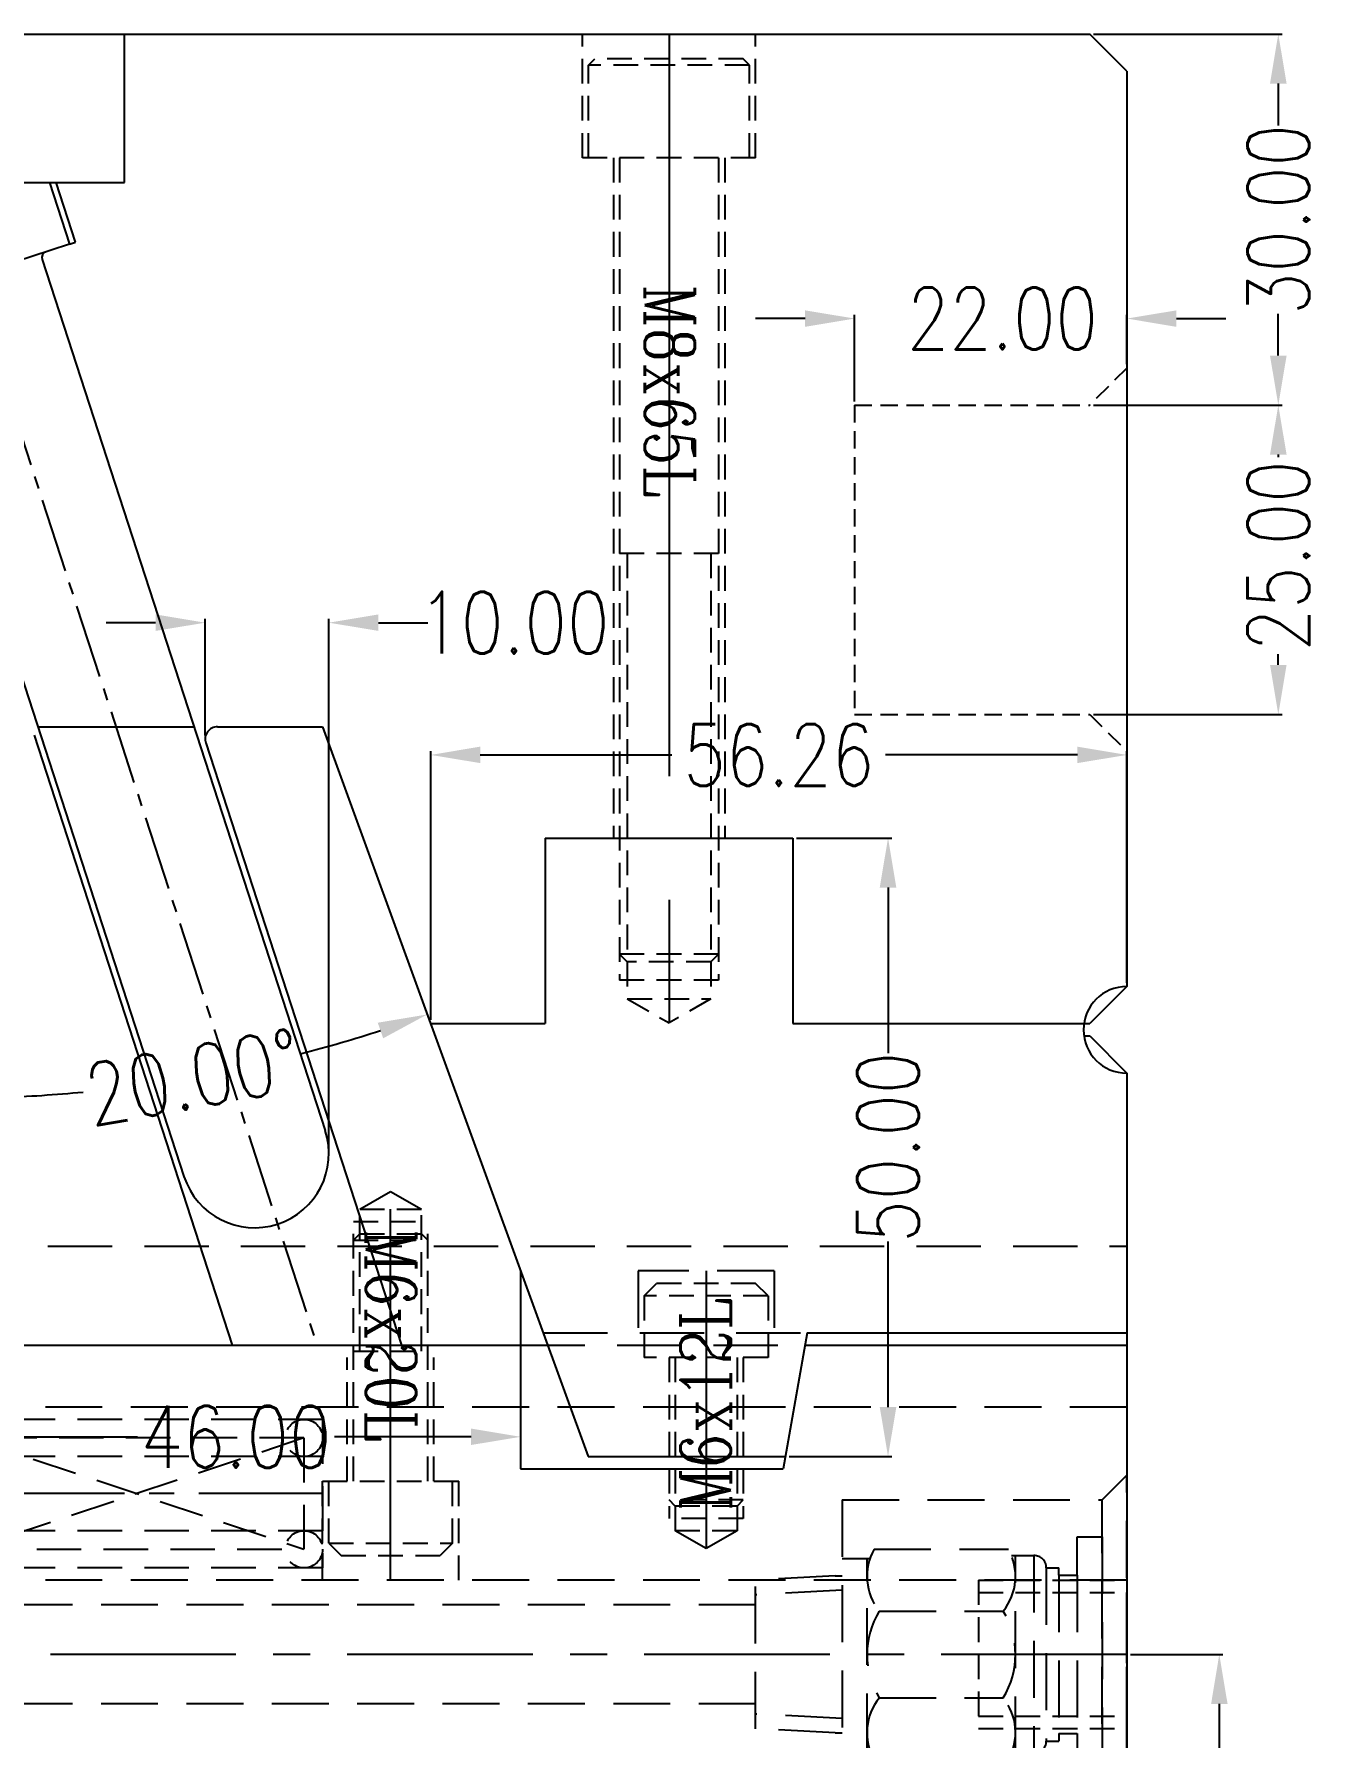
# Model space of a CAD drawing. Header units: millimetres. Extents: x 23490 to 24685, y -23248 to -22403.
# Drawn here: x 24159 to 24262.8, y -23051.6 to -22913.8 of the extents above; entities that cross this region are included whole.
import ezdxf

# ---------------------------------------------------------------- set-up
doc = ezdxf.new("R2010")
doc.units = ezdxf.units.MM
doc.header["$LTSCALE"] = 8
for name, pattern in [('CENTER', [2, 1.25, -0.25, 0.25, -0.25]), ('CENTER2', [1.125, 0.75, -0.125, 0.125, -0.125]), ('HIDDEN', [0.375, 0.25, -0.125])]:
    doc.linetypes.add(name, pattern=pattern)
doc.layers.get('DEFPOINTS').update_dxf_attribs({"color": 6})
doc.layers.add('dim', color=3, linetype='Continuous', lineweight=15)
for name, color, linetype in [('Layer3', 3, 'Continuous'), ('PIN', 5, 'Continuous'), ('SCREW', 52, 'HIDDEN'), ('SLIDE', 6, 'Continuous'), ('SPRING', 7, 'Continuous'), ('WT', 4, 'Continuous')]:
    doc.layers.add(name, color=color, linetype=linetype)
doc.styles.add('ROMANC', font='RomanC.ttf', dxfattribs={"width": 0.8, "height": 7})
doc.styles.get("Standard").update_dxf_attribs({"font": 'txt.shx', "width": 0.8, "bigfont": 'chineset.shx'})
doc.dimstyles.new('ISO-25', dxfattribs={"dimtxt": 5, "dimasz": 4, "dimexe": 0.3, "dimexo": 0.3, "dimtad": 0, "dimzin": 1, "dimdsep": 46, "dimtxsty": 'Standard', "dimcen": 0, "dimclrd": 3, "dimclre": 3, "dimclrt": 3, "dimazin": 0, "dimtfac": 1, "dimtofl": 0, "dimtmove": 0, "dimatfit": 0, "dimfxl": 0, "dimarcsym": 0})

# ---------------------------------------------------------------- blocks, each defined once
blk = doc.blocks.new('*D25809')
at = {"layer": 'DEFPOINTS', "color": 0}
for p in [(24244.3, -22943.82), (24244.3, -22968.82), (24259.54, -22968.82)]:
    blk.add_point(p, dxfattribs=at)
at = {"layer": 'dim', "color": 3, "lineweight": -2}
for p, q in [((24244.6, -22943.82), (24259.84, -22943.82)), ((24259.54, -22947.82), (24259.54, -22948.04)), ((24259.54, -22964.82), (24259.54, -22963.96)), ((24244.6, -22968.82), (24259.84, -22968.82))]:
    blk.add_line(p, q, dxfattribs=at)
at = {"layer": 'dim', "color": 3}
for points in [[(24260.21, -22947.82), (24258.87, -22947.82), (24259.54, -22943.82)], [(24258.87, -22964.82), (24260.21, -22964.82), (24259.54, -22968.82)]]:
    blk.add_solid(points, dxfattribs=at)
at = {"layer": 'dim', "color": 3, "insert": (24259.54, -22956), "char_height": 5, "attachment_point": 5, "rotation": 90}
blk.add_mtext('25.00', dxfattribs=at)
blk = doc.blocks.new('*D25810')
at = {"layer": 'DEFPOINTS', "color": 0}
for p in [(24225.3, -22936.82), (24247.3, -22940.82), (24225.3, -22943.82)]:
    blk.add_point(p, dxfattribs=at)
at = {"layer": 'dim', "color": 3, "lineweight": -2}
for p, q in [((24225.3, -22943.52), (24225.3, -22936.52)), ((24247.3, -22940.52), (24247.3, -22936.52)), ((24221.3, -22936.82), (24217.3, -22936.82)), ((24251.3, -22936.82), (24255.3, -22936.82))]:
    blk.add_line(p, q, dxfattribs=at)
at = {"layer": 'dim', "color": 3}
for points in [[(24221.3, -22937.49), (24221.3, -22936.16), (24225.3, -22936.82)], [(24251.3, -22936.16), (24251.3, -22937.49), (24247.3, -22936.82)]]:
    blk.add_solid(points, dxfattribs=at)
at = {"layer": 'dim', "color": 3, "insert": (24237.24, -22936.82), "char_height": 5, "attachment_point": 5}
blk.add_mtext('22.00', dxfattribs=at)
blk = doc.blocks.new('*D25824')
at = {"layer": 'DEFPOINTS', "color": 0}
for p in [(24244.3, -22913.82), (24259.54, -22913.82), (24244.3, -22943.82)]:
    blk.add_point(p, dxfattribs=at)
at = {"layer": 'dim', "color": 3, "lineweight": -2}
for p, q in [((24244.6, -22913.82), (24259.84, -22913.82)), ((24259.54, -22917.82), (24259.54, -22921.2)), ((24259.54, -22939.82), (24259.54, -22936.45)), ((24244.6, -22943.82), (24259.84, -22943.82))]:
    blk.add_line(p, q, dxfattribs=at)
at = {"layer": 'dim', "color": 3}
for points in [[(24260.21, -22917.82), (24258.87, -22917.82), (24259.54, -22913.82)], [(24258.87, -22939.82), (24260.21, -22939.82), (24259.54, -22943.82)]]:
    blk.add_solid(points, dxfattribs=at)
at = {"layer": 'dim', "color": 3, "insert": (24259.54, -22928.82), "char_height": 5, "attachment_point": 5, "rotation": 90}
blk.add_mtext('30.00', dxfattribs=at)
blk = doc.blocks.new('*D25830')
at = {"layer": 'DEFPOINTS', "color": 0}
for p in [(24220.3, -22978.82), (24228, -22978.82), (24219.71, -23028.82)]:
    blk.add_point(p, dxfattribs=at)
at = {"layer": 'dim', "color": 3, "lineweight": -2}
for p, q in [((24220.6, -22978.82), (24228.3, -22978.82)), ((24228, -22982.82), (24228, -22996.2)), ((24228, -23024.82), (24228, -23011.45)), ((24220.01, -23028.82), (24228.3, -23028.82))]:
    blk.add_line(p, q, dxfattribs=at)
at = {"layer": 'dim', "color": 3}
for points in [[(24228.67, -22982.82), (24227.33, -22982.82), (24228, -22978.82)], [(24227.33, -23024.82), (24228.67, -23024.82), (24228, -23028.82)]]:
    blk.add_solid(points, dxfattribs=at)
at = {"layer": 'dim', "color": 3, "insert": (24228, -23003.82), "char_height": 5, "attachment_point": 5, "rotation": 90}
blk.add_mtext('50.00', dxfattribs=at)
blk = doc.blocks.new('*D25832')
at = {"layer": 'DEFPOINTS', "color": 0}
for p in [(24152.3, -22953.82), (24182.3, -22969.82), (24172.38, -22998.05), (24203.77, -23028.82), (24152.3, -23029.82)]:
    blk.add_point(p, dxfattribs=at)
at = {"layer": 'dim', "color": 3, "lineweight": -2}
for start, end in [(284.5689, 287.962), (272.038, 275.4311)]:
    blk.add_arc((24152.3, -22887.4), 112.46, start, end, dxfattribs=at)
at = {"layer": 'dim', "color": 3}
for points in [[(24187.2, -22995.01), (24186.76, -22993.75), (24190.76, -22993.08)], [(24156.29, -22999.12), (24156.31, -23000.45), (24152.3, -22999.86)]]:
    blk.add_solid(points, dxfattribs=at)
at = {"layer": 'dim', "color": 3, "insert": (24171.83, -22998.15), "char_height": 5, "attachment_point": 5, "rotation": 10}
blk.add_mtext('20.00%%d', dxfattribs=at)
blk = doc.blocks.new('*D25833')
at = {"layer": 'DEFPOINTS', "color": 0}
for p in [(24247.3, -22972.1), (24247.3, -22990.82), (24191.04, -22993.82)]:
    blk.add_point(p, dxfattribs=at)
at = {"layer": 'dim', "color": 3, "lineweight": -2}
for p, q in [((24191.04, -22993.52), (24191.04, -22971.8)), ((24195.04, -22972.1), (24210.54, -22972.1)), ((24243.3, -22972.1), (24227.79, -22972.1)), ((24247.3, -22990.52), (24247.3, -22971.8))]:
    blk.add_line(p, q, dxfattribs=at)
at = {"layer": 'dim', "color": 3}
for points in [[(24195.04, -22971.43), (24195.04, -22972.76), (24191.04, -22972.1)], [(24243.3, -22972.76), (24243.3, -22971.43), (24247.3, -22972.1)]]:
    blk.add_solid(points, dxfattribs=at)
at = {"layer": 'dim', "color": 3, "insert": (24219.17, -22972.1), "char_height": 5, "attachment_point": 5}
blk.add_mtext('56.26', dxfattribs=at)
blk = doc.blocks.new('*D25834')
at = {"layer": 'DEFPOINTS', "color": 0}
for p in [(24152.3, -23019.82), (24198.3, -23019.82), (24152.3, -23027.23)]:
    blk.add_point(p, dxfattribs=at)
at = {"layer": 'dim', "color": 3, "lineweight": -2}
for p, q in [((24152.3, -23020.12), (24152.3, -23027.53)), ((24198.3, -23020.12), (24198.3, -23027.53)), ((24156.3, -23027.23), (24167.34, -23027.23)), ((24194.3, -23027.23), (24183.26, -23027.23))]:
    blk.add_line(p, q, dxfattribs=at)
at = {"layer": 'dim', "color": 3}
for points in [[(24156.3, -23026.56), (24156.3, -23027.89), (24152.3, -23027.23)], [(24194.3, -23027.89), (24194.3, -23026.56), (24198.3, -23027.23)]]:
    blk.add_solid(points, dxfattribs=at)
at = {"layer": 'dim', "color": 3, "insert": (24175.3, -23027.23), "char_height": 5, "attachment_point": 5}
blk.add_mtext('46.00', dxfattribs=at)
blk = doc.blocks.new('20160817.140339')
at = {"linetype": 'HIDDEN'}
for p, q in [((1.5, 5), (1.5, 15)), ((8.5, 5), (8.5, 15)), ((-0.5, 5), (10.5, 5)), ((-0.5, -3), (-0.5, 5)), ((10.5, -3), (10.5, 5))]:
    blk.add_line(p, q, dxfattribs=at)
at = {"layer": 'SCREW', "linetype": 'Continuous'}
for p, q in [((2.5, 27), (5, 28.43)), ((5, 28.43), (7.5, 27)), ((0, 0), (1, -1))]:
    blk.add_line(p, q, dxfattribs=at)
at = {"layer": 'SCREW', "linetype": 'CENTER2', "ltscale": 5}
blk.add_line((5, -3), (5, 28.43), dxfattribs=at)
at = {"layer": 'SCREW'}
for p, q in [((2.5, 27), (7.5, 27)), ((2.5, 15.52), (2.5, 27)), ((7.5, 15.52), (7.5, 27)), ((2, 26), (8, 26)), ((2, 5), (2, 26)), ((2.5, 25), (2, 24.5)), ((2.5, 25), (7.5, 25)), ((7.5, 25), (8, 24.5)), ((8, 5), (8, 26)), ((2, 24.5), (8, 24.5)), ((2, 15.52), (8, 15.52)), ((0, 0), (0, 5)), ((10, 0), (10, 5)), ((0, 0), (10, 0)), ((10, 0), (9, -1)), ((1, -1), (9, -1))]:
    blk.add_line(p, q, dxfattribs=at)
at = {"layer": 'dim', "style": 'ROMANC', "width": 0.8}
blk.add_text('M6x20L', height=4.065, rotation=270, dxfattribs=at).set_placement((3.01, 25.4))
blk = doc.blocks.new('20160817.141234')
at = {"layer": 'SPRING', "color": 111, "linetype": 'HIDDEN', "ltscale": 1.8}
for p, q in [((0, 6), (0, -6)), ((30, 6), (0, 6)), ((30, 6), (30, -6)), ((1.5, -4.5), (1.5, 4.5)), ((28.5, 4.5), (1.5, 4.5)), ((28.5, 4.5), (1.5, -4.5)), ((1.5, 4.5), (28.5, -4.5)), ((28.5, 4.5), (28.5, -4.5)), ((30, 3), (0, 3)), ((30, -3), (0, -3)), ((1.5, -4.5), (28.5, -4.5)), ((30, -6), (0, -6))]:
    blk.add_line(p, q, dxfattribs=at)
at = {"layer": 'SPRING', "color": 111, "linetype": 'CENTER'}
blk.add_line((30, 0), (0, 0), dxfattribs=at)
at = {"layer": 'SPRING', "color": 111, "linetype": 'HIDDEN', "ltscale": 1.8}
for centre in [(1.5, 4.5), (28.5, 4.5), (1.5, -4.5), (28.5, -4.5)]:
    blk.add_circle(centre, 1.5, dxfattribs=at)
blk = doc.blocks.new('*D26004')
at = {"layer": 'DEFPOINTS', "color": 0}
for p in [(24172.81, -22961.41), (24172.81, -22970.82), (24182.81, -23004.33)]:
    blk.add_point(p, dxfattribs=at)
at = {"layer": 'dim', "color": 3, "lineweight": -2}
for p, q in [((24168.81, -22961.41), (24164.81, -22961.41)), ((24172.81, -22970.52), (24172.81, -22961.11)), ((24182.81, -23004.03), (24182.81, -22961.11)), ((24186.81, -22961.41), (24190.81, -22961.41))]:
    blk.add_line(p, q, dxfattribs=at)
at = {"layer": 'dim', "color": 3}
for points in [[(24168.81, -22962.07), (24168.81, -22960.74), (24172.81, -22961.41)], [(24186.81, -22960.74), (24186.81, -22962.07), (24182.81, -22961.41)]]:
    blk.add_solid(points, dxfattribs=at)
at = {"layer": 'dim', "color": 3, "insert": (24197.77, -22961.41), "char_height": 5, "attachment_point": 5}
blk.add_mtext('10.00', dxfattribs=at)
blk = doc.blocks.new('20160817.141908')
at = {"linetype": 'HIDDEN', "ltscale": 2.3}
for p, q in [((95, 7), (0, 7)), ((0, -7), (0, 7)), ((95, -7), (0, -7))]:
    blk.add_line(p, q, dxfattribs=at)
blk = doc.blocks.new('20160817.135800')
at = {"linetype": 'HIDDEN'}
blk.add_line((5, -6), (-5, -6), dxfattribs=at)
at = {"layer": 'SCREW'}
for p, q in [((-5, -1), (-4, 0)), ((4, 0), (-4, 0)), ((5, -1), (-5, -1)), ((-5, -1), (-5, -6)), ((5, -1), (5, -6)), ((-3, -6), (-3, -19)), ((-2.5, -6), (-2.5, -20)), ((2.5, -6), (2.5, -20)), ((3, -6), (3, -19)), ((3, -17.5), (-3, -17.5)), ((-2.5, -18), (-3, -17.5)), ((2.5, -18), (3, -17.5)), ((3, -19), (-3, -19)), ((2.5, -18), (-2.5, -18)), ((2.5, -20), (-2.5, -20))]:
    blk.add_line(p, q, dxfattribs=at)
at = {"layer": 'SCREW', "linetype": 'CENTER2', "ltscale": 5}
blk.add_line((0, 1), (0, -21.43), dxfattribs=at)
at = {"layer": 'SCREW', "linetype": 'Continuous'}
for p, q in [((5, -1), (4, 0)), ((0, -21.43), (-2.5, -20)), ((2.5, -20), (0, -21.43))]:
    blk.add_line(p, q, dxfattribs=at)
at = {"layer": 'SLIDE', "linetype": 'HIDDEN', "ltscale": 2.3}
for p, q in [((-5.5, 1), (-5.5, -4)), ((5.5, 1), (-5.5, 1)), ((5.5, 1), (5.5, -4))]:
    blk.add_line(p, q, dxfattribs=at)
at = {"layer": 'dim', "style": 'ROMANC', "width": 0.8}
blk.add_text('M6x12L', height=4.065, rotation=90, dxfattribs=at).set_placement((1.99, -18.4))
blk = doc.blocks.new('20150513.114552')
at = {"layer": 'WT', "color": 125, "linetype": 'HIDDEN'}
for p, q in [((-12, 6), (0, 6)), ((-12, 6), (-12, -6)), ((0, -6), (0, 6)), ((-12, 5), (0, 5)), ((-12, -5), (0, -5)), ((-12, -6), (0, -6))]:
    blk.add_line(p, q, dxfattribs=at)
blk = doc.blocks.new('*D26573')
at = {"layer": 'DEFPOINTS', "color": 0}
for p in [(24247.3, -23044.82), (24254.77, -23044.82), (24244.3, -23084.82)]:
    blk.add_point(p, dxfattribs=at)
at = {"layer": 'dim', "color": 3, "lineweight": -2}
for p, q in [((24247.6, -23044.82), (24255.07, -23044.82)), ((24254.77, -23048.82), (24254.77, -23057.2)), ((24254.77, -23080.82), (24254.77, -23072.45)), ((24244.6, -23084.82), (24255.07, -23084.82))]:
    blk.add_line(p, q, dxfattribs=at)
at = {"layer": 'dim', "color": 3}
for points in [[(24255.44, -23048.82), (24254.11, -23048.82), (24254.77, -23044.82)], [(24254.11, -23080.82), (24255.44, -23080.82), (24254.77, -23084.82)]]:
    blk.add_solid(points, dxfattribs=at)
at = {"layer": 'dim', "color": 3, "insert": (24254.77, -23064.82), "char_height": 5, "attachment_point": 5, "rotation": 90}
blk.add_mtext('40.00', dxfattribs=at)
blk = doc.blocks.new('20160903.151524')
at = {"layer": 'WT', "color": 125, "linetype": 'HIDDEN', "ltscale": 2.3}
for p, q in [((-6.35, 23.56), (-6.01, 30)), ((-6.01, 30), (6.01, 30)), ((-5.19, 23), (-4.82, 30)), ((5.19, 23), (4.82, 30)), ((6.35, 23.56), (6.01, 30)), ((-6.35, 23.56), (-6.35, 23)), ((6.35, 23.56), (6.35, 23)), ((12.5, 23), (-12.5, 23)), ((-12.5, 23), (-12.5, 2)), ((-7.75, 23), (-7.75, 20.77)), ((7.75, 23), (7.75, 20.77)), ((12.5, 23), (12.5, 2)), ((-7.75, 21), (7.75, 21)), ((-8.5, 20.43), (-8.5, 9.57)), ((-3.5, 20.01), (-3.5, 9.99)), ((3.5, 20.01), (3.5, 9.99)), ((8.5, 20.43), (8.5, 9.57)), ((-8, 9.33), (-8, 7.51)), ((-8, 9), (8, 9)), ((8, 9.33), (8, 7.51)), ((8, 7.51), (-8, 7.51)), ((7, 6.51), (-7, 6.51)), ((-7, 6.51), (-7, 5.51)), ((-6.4, 5.51), (-7, 5.51)), ((-6.4, 5.51), (-7, 5.51)), ((6.4, 5.51), (-6.4, 5.51)), ((-6.4, 5.51), (-6.4, 4.01)), ((6.4, 5.51), (6.4, 4.01)), ((6.4, 5.51), (7, 5.51)), ((6.4, 5.51), (7, 5.51)), ((7, 6.51), (7, 5.51)), ((-9.5, 4.01), (-9.5, 2)), ((-6.4, 4.01), (-9.5, 4.01)), ((6.4, 4.01), (-6.4, 4.01)), ((6.4, 4.01), (9.5, 4.01)), ((9.5, 4.01), (9.5, 2)), ((-12.5, 2), (-14.5, 0)), ((-12.5, 2), (12.5, 2)), ((9.5, 2), (-9.5, 2)), ((12.5, 2), (14.5, 0)), ((-14.5, 0), (14.5, 0))]:
    blk.add_line(p, q, dxfattribs=at)
at = {"layer": 'WT', "color": 125, "linetype": 'CENTER', "ltscale": 1.5}
blk.add_line((0, 0), (0, 30), dxfattribs=at)
at = {"layer": 'WT', "color": 125, "linetype": 'HIDDEN', "ltscale": 2.3}
for centre, radius, start, end in [((-6.32, 16.53), 4.47, 50.9817, 119.248), ((0, 14.34), 6.66, 58.3016, 121.6984), ((6.32, 16.53), 4.47, 60.752, 129.0183), ((-6.32, 13.47), 4.47, 240.752, 309.0183), ((0, 15.66), 6.66, 238.3016, 301.6984), ((6.32, 13.47), 4.47, 230.9817, 299.248), ((-7, 7.51), 1, 180, 270), ((7, 7.51), 1, 270, 0)]:
    blk.add_arc(centre, radius, start, end, dxfattribs=at)

msp = doc.modelspace()

# ---------------------------------------------------------------- linework, layer by layer
at = {"linetype": 'Continuous'}
for p, q in [((23900.3, -22913.822), (24244.3, -22913.822)), ((24166.3, -22925.822), (24166.3, -22913.822)), ((24247.3, -22916.822), (24244.3, -22913.822)), ((24247.3, -22916.822), (24247.3, -22990.822)), ((24136.3, -22925.822), (24166.3, -22925.822)), ((24247.3, -22990.822), (24244.3, -22993.822)), ((24243.836, -22993.822), (24244.3, -22993.822)), ((24243.836, -22994.822), (24244.3, -22994.822)), ((24244.3, -22994.822), (24247.3, -22997.822)), ((24247.3, -22997.822), (24247.3, -23081.822)), ((24221.477, -23018.822), (24219.537, -23029.822)), ((24198.3, -23019.822), (24198.3, -23029.822)), ((24198.3, -23029.822), (24219.537, -23029.822))]:
    msp.add_line(p, q, dxfattribs=at)
at = {"linetype": 'HIDDEN'}
for p, q in [((24203.3, -22923.822), (24203.3, -22913.822)), ((24217.3, -22923.822), (24217.3, -22913.822)), ((24217.3, -22923.822), (24203.3, -22923.822)), ((24205.8, -22923.822), (24205.8, -22978.822)), ((24214.8, -22923.822), (24214.8, -22978.822))]:
    msp.add_line(p, q, dxfattribs=at)
at = {"color": 8, "linetype": 'HIDDEN', "ltscale": 0.7}
for p, q in [((24247.3, -22940.822), (24244.3, -22943.822)), ((24225.3, -22943.822), (24225.3, -22968.822)), ((24225.3, -22943.822), (24244.3, -22943.822)), ((24225.3, -22968.822), (24244.3, -22968.822)), ((24244.3, -22968.822), (24247.3, -22971.822))]:
    msp.add_line(p, q, dxfattribs=at)
at = {"layer": 'PIN', "linetype": 'CENTER2'}
for p, q in [((24151.3, -22925.822), (24181.843, -23019.822)), ((24162.332, -22930.649), (24160.763, -22925.822)), ((24161.856, -22930.803), (24162.332, -22930.649))]:
    msp.add_line(p, q, dxfattribs=at)
at = {"layer": 'PIN'}
for p, q in [((24160.238, -22925.822), (24161.856, -22930.803)), ((24161.856, -22930.803), (24145.688, -22936.057)), ((24159.633, -22932.051), (24182.514, -23002.471)), ((24148.221, -22935.76), (24171.101, -23006.179))]:
    msp.add_line(p, q, dxfattribs=at)
for centre, radius, start, end in [((24160.109, -22931.897), 0.5, 108, 198), ((24176.808, -23004.325), 6, 198, 18)]:
    msp.add_arc(centre, radius, start, end, dxfattribs=at)
at = {"layer": 'SCREW', "linetype": 'CENTER2', "ltscale": 10}
msp.add_line((24210.3, -22913.822), (24210.3, -22993.77), dxfattribs=at)
at = {"layer": 'SCREW'}
for p, q in [((24203.8, -22916.322), (24204.3, -22915.822)), ((24216.3, -22915.822), (24204.3, -22915.822)), ((24216.8, -22916.322), (24216.3, -22915.822)), ((24216.8, -22916.322), (24203.8, -22916.322)), ((24203.8, -22923.822), (24203.8, -22916.322)), ((24216.8, -22923.822), (24216.8, -22916.322)), ((24206.3, -22923.822), (24206.3, -22990.322)), ((24214.3, -22923.822), (24214.3, -22990.322)), ((24214.3, -22955.822), (24206.3, -22955.822)), ((24206.925, -22955.822), (24206.925, -22991.822)), ((24213.675, -22955.822), (24213.675, -22991.822)), ((24214.3, -22988.197), (24206.3, -22988.197)), ((24206.925, -22988.822), (24206.3, -22988.197)), ((24213.675, -22988.822), (24206.925, -22988.822)), ((24213.675, -22988.822), (24214.3, -22988.197)), ((24214.3, -22990.322), (24206.3, -22990.322)), ((24206.925, -22991.822), (24210.3, -22993.77)), ((24206.925, -22991.822), (24213.675, -22991.822)), ((24213.675, -22991.822), (24210.3, -22993.77))]:
    msp.add_line(p, q, dxfattribs=at)
at = {"layer": 'SLIDE'}
for p, q in [((24158.987, -22970.513), (24175.008, -23019.822)), ((24159.288, -22969.822), (24171.906, -22969.822)), ((24172.857, -22971.131), (24188.677, -23019.822)), ((24173.808, -22969.822), (24182.3, -22969.822)), ((24182.3, -22969.822), (24203.775, -23028.822)), ((24200.3, -22978.822), (24200.3, -22993.822)), ((24200.3, -22978.822), (24220.3, -22978.822)), ((24220.3, -22978.822), (24220.3, -22993.822)), ((24191.036, -22993.822), (24200.3, -22993.822)), ((24220.3, -22993.822), (24243.836, -22993.822)), ((24198.3, -23013.781), (24198.3, -23019.822)), ((24221.477, -23018.822), (24247.3, -23018.822)), ((24152.3, -23019.822), (24198.3, -23019.822)), ((24221.3, -23019.822), (24247.3, -23019.822)), ((24203.775, -23028.822), (24219.713, -23028.822))]:
    msp.add_line(p, q, dxfattribs=at)
at = {"layer": 'SLIDE', "linetype": 'HIDDEN', "ltscale": 2.6}
for p, q in [((24152.3, -23011.822), (24247.3, -23011.822)), ((24200.135, -23018.822), (24221.477, -23018.822)), ((24198.3, -23019.822), (24221.3, -23019.822))]:
    msp.add_line(p, q, dxfattribs=at)
at = {"layer": 'SLIDE'}
for centre, radius, end in [((24173.808, -22970.822), 1, 198), ((24247.3, -22994.322), 3.5, 270)]:
    msp.add_arc(centre, radius, 90, end, dxfattribs=at)
at = {"layer": 'WT', "color": 125, "linetype": 'HIDDEN', "ltscale": 2.3}
for p, q in [((24217.3, -23040.822), (24056.3, -23040.822)), ((24217.3, -23048.822), (24050.3, -23048.822))]:
    msp.add_line(p, q, dxfattribs=at)
at = {"layer": 'WT', "color": 125, "linetype": 'CENTER', "ltscale": 1.5}
msp.add_line((24247.3, -23044.822), (24052.3, -23044.822), dxfattribs=at)

# ---------------------------------------------------------------- block references
msp.add_blockref('20160817.141908', (24152.3, -23031.822))
at = {"layer": 'SCREW'}
msp.add_blockref('20160817.140339', (24182.8, -23035.822), dxfattribs=at)
at = {"layer": 'SLIDE', "linetype": 'HIDDEN', "ltscale": 2.6}
msp.add_blockref('20160817.135800', (24213.3, -23014.822), dxfattribs=at)
at = {"layer": 'SPRING'}
msp.add_blockref('20160817.141234', (24152.3, -23031.822), dxfattribs=at)
at = {"layer": 'WT', "rotation": 90}
msp.add_blockref('20160903.151524', (24247.3, -23044.822), dxfattribs=at)
at = {"layer": 'WT', "color": 125, "linetype": 'HIDDEN', "ltscale": 2}
msp.add_blockref('20150513.114552', (24247.3, -23044.822), dxfattribs=at)

# ---------------------------------------------------------------- texts
at = {"layer": 'Layer3', "style": 'ROMANC', "width": 0.8}
msp.add_text('M8x65L', height=4.0648, rotation=270, dxfattribs=at).set_placement((24208.332, -22934.065))

# ---------------------------------------------------------------- dimensions: what is measured, and where the dimension line sits
at = {"layer": 'dim'}
for base, p1, p2, picture, middle in [((24259.541, -22913.822), (24244.3, -22943.822), (24244.3, -22913.822), '*D25824', (24259.541, -22928.822)), ((24254.773, -23044.822), (24244.3, -23084.822), (24247.3, -23044.822), '*D26573', (24254.773, -23064.822))]:
    dim = msp.add_linear_dim(base=base, p1=p1, p2=p2, angle=90, dimstyle='ISO-25', dxfattribs=at)
    dim.commit()
    dim.dimension.update_dxf_attribs({"geometry": picture, "text_midpoint": middle})
for base, p1, p2, picture, middle in [((24225.3, -22936.824), (24247.3, -22940.822), (24225.3, -22943.822), '*D25810', (24237.237, -22936.824)), ((24172.808, -22961.408), (24182.808, -23004.325), (24172.808, -22970.822), '*D26004', (24197.766, -22961.408))]:
    dim = msp.add_linear_dim(base=base, p1=p1, p2=p2, dimstyle='ISO-25', dxfattribs=at)
    dim.commit()
    dim.dimension.update_dxf_attribs({"geometry": picture, "text_midpoint": middle, "dimtype": 160})
for base, p1, p2, picture, middle in [((24259.541, -22968.822), (24244.3, -22943.822), (24244.3, -22968.822), '*D25809', (24259.541, -22956.002)), ((24228.001, -22978.822), (24219.713, -23028.822), (24220.3, -22978.822), '*D25830', (24228.001, -23003.822))]:
    dim = msp.add_linear_dim(base=base, p1=p1, p2=p2, angle=90, dimstyle='ISO-25', dxfattribs=at)
    dim.commit()
    dim.dimension.update_dxf_attribs({"geometry": picture, "text_midpoint": middle, "dimtype": 160})
dim = msp.add_angular_dim_2l(base=(24172.384, -22998.05), line1=((24152.3, -22953.822), (24152.3, -23029.822)), line2=((24182.3, -22969.822), (24203.775, -23028.822)), dimstyle='ISO-25', dxfattribs=at)
dim.commit()
dim.dimension.update_dxf_attribs({"geometry": '*D25832', "text_midpoint": (24171.829, -22998.15)})
for base, p1, p2, picture, middle in [((24247.3, -22972.097), (24191.036, -22993.822), (24247.3, -22990.822), '*D25833', (24219.168, -22972.097)), ((24152.3, -23027.227), (24198.3, -23019.822), (24152.3, -23019.822), '*D25834', (24175.3, -23027.227))]:
    dim = msp.add_linear_dim(base=base, p1=p1, p2=p2, dimstyle='ISO-25', dxfattribs=at)
    dim.commit()
    dim.dimension.update_dxf_attribs({"geometry": picture, "text_midpoint": middle})

doc.saveas('drawing.dxf')
